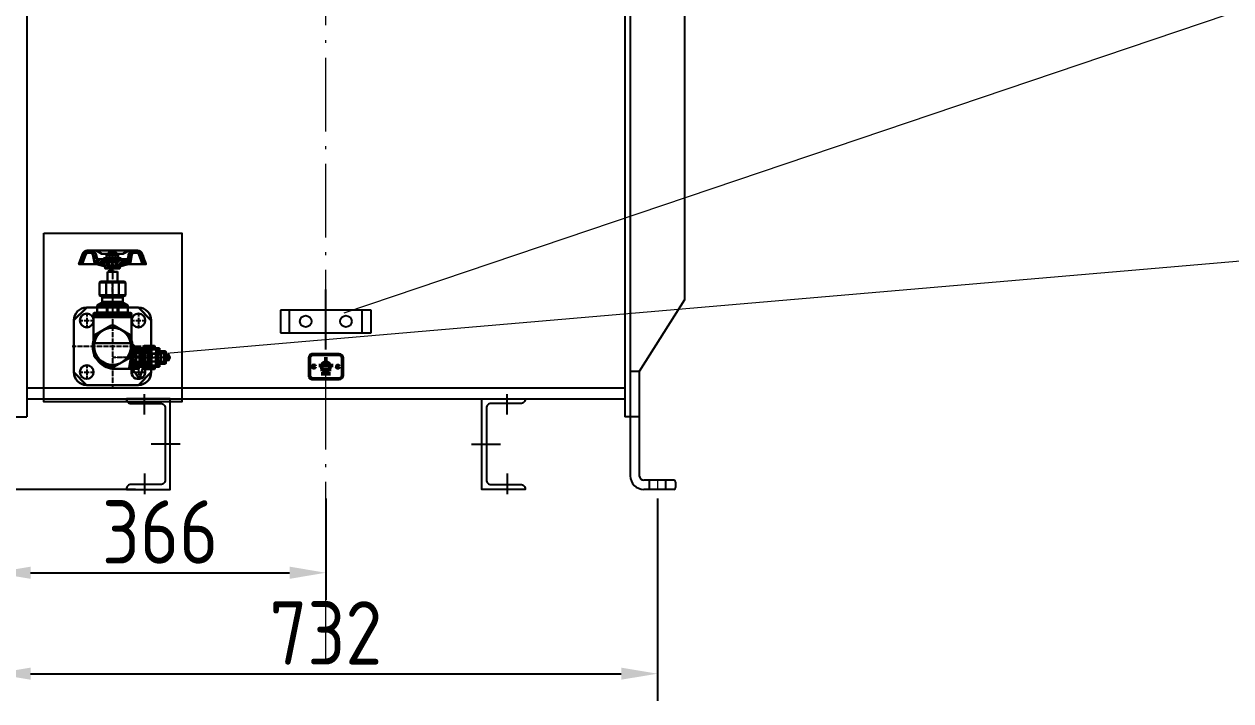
# Model space of a CAD drawing. Header units: millimetres. Extents: x 58520 to 122350, y -311274 to -166540.
# Drawn here: x 63888 to 65219, y -169702 to -168956 of the extents above; entities that cross this region are included whole.
import ezdxf

# ---------------------------------------------------------------- set-up
doc = ezdxf.new("R2010")
doc.units = ezdxf.units.MM
doc.header["$LTSCALE"] = 13
for name, pattern in [('4 点画线', [9, 6.25, -1.25, 0.25, -1.25]), ('CENTER', [50.8, 31.75, -6.35, 6.35, -6.35]), ('CENTERX2', [101.6, 63.5, -12.7, 12.7, -12.7])]:
    doc.linetypes.add(name, pattern=pattern)
for name, color, linetype in [('1', 4, 'Continuous'), ('2细线层', 4, 'Continuous'), ('3中心线层', 1, 'CENTER')]:
    doc.layers.add(name, color=color, linetype=linetype)
for name, color, linetype, lineweight in [('1粗实线', 4, 'Continuous', 40), ('标注、文本', 3, 'Continuous', 25), ('铁心', 3, 'Continuous', 0)]:
    doc.layers.add(name, color=color, linetype=linetype, lineweight=lineweight)
doc.styles.get("Standard").update_dxf_attribs({"font": 'gbenor.shx', "bigfont": 'gbcbig.shx'})
doc.dimstyles.new('1-15', dxfattribs={"dimscale": 20, "dimtxt": 3.5, "dimasz": 2, "dimexe": 1.5, "dimexo": 0.5, "dimgap": 0.5, "dimtad": 1, "dimtoh": 1, "dimdec": 1, "dimdsep": 46, "dimtxsty": 'Standard', "dimcen": 2.5, "dimclrd": 3, "dimclre": 3, "dimclrt": 3, "dimadec": 0, "dimazin": 2, "dimtfac": 1, "dimtdec": 1, "dimtmove": 0, "dimatfit": 2, "dimfxl": 1, "dimarcsym": 0})

# ---------------------------------------------------------------- blocks, each defined once
blk = doc.blocks.new('A$C56313BAA')
at = {"layer": '1', "color": 1, "linetype": 'CENTERX2', "lineweight": -3, "ltscale": 0.1}
for p, q in [((20, 87.8), (20, 110.3)), ((59.4, 55.2), (27.1, 55.2)), ((20, 22.6), (20, 0))]:
    blk.add_line(p, q, dxfattribs=at)
at = {"layer": '1'}
blk.add_lwpolyline([(0, 105.2), (0, 104.9, 0.414214), (5, 99.9), (37.7, 99.9, -0.414214), (42.7, 94.9), (42.7, 15.5, -0.414214), (37.7, 10.5), (5, 10.5, 0.414214), (0, 5.5), (0, 5.2), (48, 5.2), (48, 105.2)], format="xyb", close=True, dxfattribs=at)
blk = doc.blocks.new('A$C6AB6183F')
at = {"layer": '1', "color": 1, "linetype": 'CENTERX2', "lineweight": -3}
blk.add_line((50, 0), (50, 66.2), dxfattribs=at)
at = {"layer": '2细线层'}
for p, q in [((100, 43.7), (0, 43.7)), ((0, 43.7), (0, 18.7)), ((10, 18.7), (10, 43.7)), ((90, 18.7), (90, 43.7)), ((100, 18.7), (100, 43.7)), ((0, 18.7), (100, 18.7))]:
    blk.add_line(p, q, dxfattribs=at)
for centre in [(27.8, 31.2), (72.2, 31.2)]:
    blk.add_circle(centre, 6.35, dxfattribs=at)
blk = doc.blocks.new('A$C05A30194')
at = {"layer": '1粗实线', "lineweight": 50}
for p, q in [((1.8, 12.33), (14.83, 12.33)), ((0, 1.77), (0, 10.56)), ((16.64, 1.84), (16.64, 10.49)), ((1.8, 0), (14.83, 0))]:
    blk.add_line(p, q, dxfattribs=at)
for centre, radius in [((2.19, 6.2), 0.675), ((8.26, 6.17), 2.25), ((14.34, 6.17), 0.675)]:
    blk.add_circle(centre, radius, dxfattribs=at)
for centre, radius, start, end in [((1.8, 10.53), 1.8, 89.19377, 179.19377), ((14.74, 10.44), 1.9, 1.53831, 87.38701), ((1.8, 1.8), 1.8, 180.80623, 270.80623), ((14.74, 1.9), 1.9, 272.61299, 358.46169)]:
    blk.add_arc(centre, radius, start, end, dxfattribs=at)
at = {"layer": '3中心线层', "lineweight": -3}
for p, q in [((2.19, 4.9), (2.19, 7.48)), ((14.34, 4.87), (14.34, 7.44))]:
    blk.add_line(p, q, dxfattribs=at)
blk = doc.blocks.new('A$C68737E7E')
at = {"layer": '1', "color": 1, "linetype": 'CENTERX2', "lineweight": -3, "ltscale": 0.1}
for p, q in [((44.7, 143.1), (44.7, 146.2)), ((44.7, 146.2), (44.7, 139.9)), ((44.7, 142.3), (44.7, 142.4)), ((44.7, 135.9), (44.7, 141.6)), ((44.7, 139.2), (44.7, 139.1)), ((44.7, 138.4), (44.7, 132.7)), ((44.7, 135.1), (44.7, 135.2)), ((44.7, 128.8), (44.7, 134.4)), ((44.7, 132), (44.7, 131.9)), ((44.7, 131.2), (44.7, 125.6)), ((44.7, 130.9), (44.7, 126.5)), ((44.7, 127.9), (44.7, 128)), ((44.7, 125.9), (44.7, 125.7)), ((44.7, 125), (44.7, 119.4)), ((44.7, 118.7), (44.7, 118.6)), ((44.7, 117.9), (44.7, 113.5)), ((44.7, 112.3), (44.7, 117.4)), ((44.7, 113.3), (44.7, 110.4)), ((44.7, 111.5), (44.7, 111.6)), ((44.7, 105.2), (44.7, 110.8)), ((44.7, 109.6), (44.7, 109.5)), ((44.7, 108.8), (44.7, 103.2)), ((44.7, 104.3), (44.7, 104.4)), ((44.7, 98.5), (44.7, 103.6)), ((44.7, 102.5), (44.7, 102.4)), ((44.7, 101.7), (44.7, 98.2)), ((44.7, 101.6), (44.7, 96)), ((44.7, 97.5), (44.7, 97.4)), ((44.7, 96.7), (44.7, 91.1)), ((44.7, 95.3), (44.7, 95.2)), ((44.7, 94.5), (44.7, 88.8)), ((16.2, 81.3), (16.2, 78.1)), ((44.7, 90.3), (44.7, 90.2)), ((44.7, 89.5), (44.7, 83.9)), ((44.7, 88.1), (44.7, 88)), ((44.7, 87.3), (44.7, 81.7)), ((44.7, 83.2), (44.7, 83.1)), ((44.7, 82.3), (44.7, 76.7)), ((44.7, 81), (44.7, 80.9)), ((44.7, 80.1), (44.7, 77.2)), ((73.2, 81.3), (73.2, 78.1)), ((8.6, 73.7), (11.9, 73.7)), ((12.5, 73.7), (12.7, 73.7)), ((13.4, 73.7), (19, 73.7)), ((16.2, 77.4), (16.2, 77.2)), ((16.2, 76.5), (16.2, 70.9)), ((16.2, 70.2), (16.2, 70.1)), ((16.2, 69.4), (16.2, 66.1)), ((19.7, 73.7), (19.8, 73.7)), ((20.5, 73.7), (23.8, 73.7)), ((44.7, 76), (44.7, 75.9)), ((44.7, 75.2), (44.7, 69.5)), ((44.7, 68.8), (44.7, 68.7)), ((44.7, 68), (44.7, 62.4)), ((65.6, 73.7), (68.8, 73.7)), ((69.5, 73.7), (69.7, 73.7)), ((70.4, 73.7), (76, 73.7)), ((73.2, 77.4), (73.2, 77.2)), ((73.2, 76.5), (73.2, 70.9)), ((73.2, 70.2), (73.2, 70.1)), ((73.2, 69.4), (73.2, 66.1)), ((76.7, 73.7), (76.8, 73.7)), ((77.5, 73.7), (80.8, 73.7)), ((44.7, 61.7), (44.7, 61.6)), ((44.7, 60.8), (44.7, 55.2)), ((44.7, 54.5), (44.7, 54.4)), ((44.7, 53.7), (44.7, 48)), ((0, 45.2), (4.5, 45.2)), ((5.2, 45.2), (5.3, 45.2)), ((6, 45.2), (11.7, 45.2)), ((12.4, 45.2), (12.5, 45.2)), ((13.2, 45.2), (18.8, 45.2)), ((19.5, 45.2), (19.7, 45.2)), ((20.4, 45.2), (26, 45.2)), ((26.7, 45.2), (26.8, 45.2)), ((27.5, 45.2), (33.2, 45.2)), ((33.9, 45.2), (34, 45.2)), ((34.7, 45.2), (40.3, 45.2)), ((41, 45.2), (41.2, 45.2)), ((41.9, 45.2), (47.5, 45.2)), ((44.7, 47.3), (44.7, 47.2)), ((44.7, 46.5), (44.7, 40.9)), ((44.7, 40.2), (44.7, 40.1)), ((48.2, 45.2), (48.3, 45.2)), ((49, 45.2), (54.7, 45.2)), ((55.4, 45.2), (55.5, 45.2)), ((56.2, 45.2), (61.8, 45.2)), ((62.6, 45.2), (62.7, 45.2)), ((63.4, 45.2), (69, 45.2)), ((69.3, 45.2), (73.7, 45.2)), ((69.7, 45.2), (69.8, 45.2)), ((70.5, 45.2), (76.2, 45.2)), ((76.9, 45.2), (77, 45.2)), ((77.7, 45.2), (83.3, 45.2)), ((84.1, 45.2), (84.2, 45.2)), ((84.9, 45.2), (89.4, 45.2)), ((44.7, 39.3), (44.7, 33.7)), ((44.7, 33), (44.7, 32.9)), ((48.3, 32.9), (44.7, 32.9)), ((44.7, 32.2), (44.7, 26.5)), ((49.1, 32.9), (49, 32.9)), ((55.5, 32.9), (49.9, 32.9)), ((56.3, 32.9), (56.2, 32.9)), ((62.7, 32.9), (57, 32.9)), ((63.5, 32.9), (63.4, 32.9)), ((69.8, 32.9), (64.2, 32.9)), ((70.1, 32.9), (76.5, 32.9)), ((70.7, 32.9), (70.5, 32.9)), ((77, 32.9), (71.4, 32.9)), ((77.2, 32.9), (77.3, 32.9)), ((77.8, 32.9), (77.7, 32.9)), ((81.7, 32.9), (77.9, 32.9)), ((78, 32.9), (83.6, 32.9)), ((84.2, 32.9), (78.5, 32.9)), ((82.5, 32.9), (82.4, 32.9)), ((88.9, 32.9), (83.2, 32.9)), ((84.4, 32.9), (84.5, 32.9)), ((85, 32.9), (84.9, 32.9)), ((85.2, 32.9), (90.8, 32.9)), ((89.3, 32.9), (85.7, 32.9)), ((89.7, 32.9), (89.6, 32.9)), ((96, 32.9), (90.4, 32.9)), ((91.5, 32.9), (91.7, 32.9)), ((92.4, 32.9), (98.7, 32.9)), ((96.9, 32.9), (96.8, 32.9)), ((103.2, 32.9), (97.6, 32.9)), ((104, 32.9), (103.9, 32.9)), ((108.5, 32.9), (104.7, 32.9)), ((8.6, 16.7), (11.9, 16.7)), ((12.5, 16.7), (12.7, 16.7)), ((13.4, 16.7), (19, 16.7)), ((16.2, 24.3), (16.2, 21.1)), ((16.2, 20.4), (16.2, 20.3)), ((16.2, 19.5), (16.2, 13.9)), ((19.7, 16.7), (19.8, 16.7)), ((20.5, 16.7), (23.8, 16.7)), ((44.7, 25.8), (44.7, 25.7)), ((44.7, 25), (44.7, 19.4)), ((44.7, 18.7), (44.7, 18.5)), ((44.7, 17.8), (44.7, 12.2)), ((65.6, 16.7), (68.8, 16.7)), ((69.5, 16.7), (69.7, 16.7)), ((70.4, 16.7), (76, 16.7)), ((73.2, 24.3), (73.2, 21.1)), ((73.2, 20.4), (73.2, 20.3)), ((73.2, 19.5), (73.2, 13.9)), ((76.7, 16.7), (76.8, 16.7)), ((77.5, 16.7), (80.8, 16.7)), ((16.2, 13.2), (16.2, 13.1)), ((16.2, 12.4), (16.2, 9.1)), ((44.7, 11.5), (44.7, 11.4)), ((44.7, 10.7), (44.7, 5)), ((44.7, 4.3), (44.7, 4.2)), ((44.7, 3.5), (44.7, 0)), ((73.2, 13.2), (73.2, 13.1)), ((73.2, 12.4), (73.2, 9.1))]:
    blk.add_line(p, q, dxfattribs=at)
at = {"layer": '标注、文本', "color": 4, "lineweight": 30}
for p, q in [((11.6, 147), (7.5, 135.8)), ((17.6, 150.8), (10.3, 143.5)), ((15.3, 147), (11.2, 135.8)), ((17, 150.8), (27.5, 150.8)), ((17.5, 148.5), (20.8, 148.5)), ((20.9, 150.8), (18.6, 148.5)), ((23.6, 150.2), (21.7, 148.3)), ((25.4, 148.8), (23.1, 146.5)), ((23.1, 146.6), (24.7, 137.2)), ((26.6, 146.6), (23.6, 143.7)), ((27.5, 150.8), (62.7, 150.8)), ((38.8, 147.3), (33.1, 147.3)), ((42.2, 148.5), (41, 147.3)), ((41, 147.3), (48, 147.3)), ((41, 147.3), (41, 146.1)), ((42, 148.2), (42, 146.1)), ((42.2, 148.5), (46.9, 148.5)), ((43.3, 150.8), (44.6, 150.8)), ((43.3, 150.8), (45.9, 150.8)), ((45.9, 150.8), (44.6, 150.8)), ((46.9, 148.5), (48, 147.3)), ((47.1, 148.2), (47.1, 146.1)), ((48, 147.3), (48, 146.1)), ((50.3, 147.3), (56, 147.3)), ((66.1, 146.9), (61.8, 142.5)), ((66.5, 150.6), (62.5, 146.6)), ((72.1, 150.8), (62.7, 150.8)), ((66, 146.6), (64.4, 137.2)), ((70, 150.8), (67.6, 148.4)), ((73.2, 150.7), (71, 148.5)), ((75.5, 149.7), (73.4, 147.6)), ((73.8, 147), (77.9, 135.8)), ((77, 148), (74.4, 145.3)), ((77.5, 147), (81.6, 135.8)), ((7.5, 135.8), (27.8, 135.8)), ((14.3, 144.2), (8.5, 138.4)), ((12.4, 139), (9.1, 135.8)), ((27.1, 143.9), (24.1, 140.9)), ((28.3, 141.8), (24.6, 138.1)), ((25.6, 136.3), (36.5, 133.4)), ((31.1, 141.3), (26, 136.2)), ((26.7, 146), (27.3, 142.7)), ((28.3, 141.8), (36.5, 140.4)), ((33.9, 140.8), (28.6, 135.5)), ((29.8, 141.5), (59.2, 141.5)), ((37.8, 141.5), (31.2, 134.8)), ((39.5, 139.9), (33.7, 134.2)), ((34.9, 142.4), (39.8, 142.4)), ((34.9, 142.4), (34.9, 141.5)), ((39.5, 136.6), (36.3, 133.5)), ((36.5, 141.5), (36.5, 140.4)), ((36.5, 133.4), (36.5, 131.1)), ((39.4, 133.3), (37.2, 131.1)), ((38.2, 145.7), (38.2, 142.8)), ((40, 141.6), (39.1, 140.8)), ((39.1, 140.8), (50.3, 140.8)), ((39.5, 141.5), (39.4, 131.1)), ((41, 141.5), (39.6, 140.2)), ((49.4, 146.1), (39.8, 146.1)), ((49.4, 142.4), (39.8, 142.4)), ((41, 141.5), (48.1, 141.5)), ((48.1, 141.5), (41, 141.5)), ((41, 141.5), (41, 131.1)), ((48.1, 141.5), (41, 131.1)), ((41, 141.5), (48.1, 131.1)), ((41.4, 145.7), (41.4, 142.8)), ((42, 142.7), (42, 142.4)), ((47.8, 145.7), (47.8, 142.8)), ((48.1, 141.5), (49.5, 140.2)), ((48.1, 141.5), (48.1, 131.1)), ((54.2, 142.4), (49.3, 142.4)), ((49.5, 140.2), (49.5, 131.1)), ((49.6, 141.5), (49.7, 131.1)), ((50.9, 141.5), (49.6, 140.2)), ((53.1, 140.5), (49.6, 137)), ((57.1, 141.1), (49.7, 133.7)), ((61.1, 141.9), (50.3, 131.1)), ((51, 145.7), (51, 142.8)), ((60.9, 141.8), (52.7, 140.4)), ((52.7, 141.5), (52.7, 140.4)), ((63.5, 136.3), (52.7, 133.4)), ((63.5, 136.3), (52.7, 133.4)), ((52.7, 133.4), (52.7, 131.1)), ((54.2, 142.4), (54.2, 141.5)), ((65.3, 142.9), (57.1, 134.6)), ((61.3, 135.8), (81.6, 135.8)), ((64.7, 138.9), (61.6, 135.8)), ((62.4, 146.4), (61.8, 142.7)), ((65.7, 144.6), (64.4, 137.2)), ((78, 145.7), (75.3, 143)), ((78.9, 143.3), (76.2, 140.6)), ((79.7, 140.9), (77, 138.2)), ((80.6, 138.5), (77.9, 135.8)), ((81.5, 136.1), (81.2, 135.8)), ((36.5, 131.1), (39.6, 131.1)), ((49.5, 131.1), (52.7, 131.1)), ((50.3, 127.7), (50.3, 116.6)), ((32.3, 116.6), (57.1, 116.6)), ((37.6, 115.5), (37.6, 101.6)), ((51.8, 115.5), (51.8, 101.6)), ((30.4, 101.6), (32.3, 100.5)), ((32.3, 100.5), (34.1, 100.5)), ((34.2, 99.8), (33.3, 98.9)), ((33.3, 98.9), (33.3, 94.4)), ((33.3, 98.9), (56.1, 98.9)), ((33.3, 94.4), (56.1, 94.4)), ((34.1, 100.5), (55.3, 100.5)), ((34.2, 100.5), (34.2, 99.8)), ((34.2, 99.8), (35, 99.8)), ((35, 100.5), (35, 99.8)), ((54.4, 100.5), (54.4, 99.8)), ((54.4, 99.8), (55.1, 99.8)), ((55.1, 100.5), (55.1, 99.8)), ((55.1, 99.8), (56.1, 98.9)), ((55.3, 100.5), (57.1, 100.5)), ((56.1, 98.9), (56.1, 94.4)), ((59, 101.6), (57.1, 100.5)), ((16.2, 88), (73.2, 88)), ((23.8, 81.2), (23.8, 78.7)), ((24.3, 81.2), (65.1, 81.2)), ((27.8, 82.5), (24.6, 82.2)), ((27.8, 82.5), (61.6, 82.5)), ((32.3, 92.7), (57.1, 92.7)), ((33, 91.5), (56.3, 91.5)), ((38.3, 90.1), (38.3, 82.5)), ((38.3, 90.1), (39.2, 90.1)), ((39.2, 90.1), (39.2, 82.5)), ((50.2, 90.1), (50.2, 82.5)), ((50.2, 90.1), (51.1, 90.1)), ((61.6, 82.5), (64.7, 82.2)), ((65.6, 81.2), (65.6, 78.7)), ((2, 73.7), (2, 16.7)), ((23.8, 78.7), (26.9, 78.7)), ((23.8, 78.7), (65.6, 78.7)), ((23.8, 78.7), (23.8, 77.3)), ((23.8, 77.3), (23.8, 52.9)), ((23.8, 77.3), (65.6, 77.3)), ((43.3, 68), (25.7, 57.9)), ((26.9, 78.7), (62.5, 78.7)), ((63.7, 57.9), (46.1, 68)), ((62.5, 78.7), (65.6, 78.7)), ((65.6, 78.7), (65.6, 77.3)), ((65.6, 77.3), (65.6, 52.9)), ((87.4, 73.7), (87.4, 45.7)), ((24.3, 55.4), (24.3, 35.1)), ((24.6, 48.8), (64.8, 48.8)), ((72.4, 45.2), (66, 38.8)), ((73.7, 44.3), (66, 36.7)), ((70.3, 45.2), (66.1, 41)), ((68.1, 45.2), (66.4, 43.5)), ((74, 42.6), (69.3, 37.9)), ((76.2, 42.6), (71.5, 37.9)), ((78.3, 42.6), (73.6, 37.9)), ((73.7, 45.2), (73.7, 42.6)), ((73.7, 43.3), (83.2, 43.3)), ((73.7, 42.6), (83.9, 42.6)), ((74.8, 43.3), (74, 42.6)), ((76.9, 43.3), (76.2, 42.6)), ((80.4, 42.6), (76.4, 38.6)), ((79.1, 43.3), (78.3, 42.6)), ((82.5, 42.6), (78.6, 38.6)), ((79.3, 43.5), (79.3, 22.2)), ((79.3, 43.5), (79.6, 43.3)), ((79.5, 43.3), (84.1, 43.3)), ((79.6, 45.4), (81.7, 43.3)), ((79.6, 43.3), (80.3, 42.6)), ((91, 45.7), (79.8, 45.7)), ((80.3, 42.6), (80.3, 23.2)), ((81.2, 43.3), (80.4, 42.6)), ((84.1, 42), (80.7, 38.6)), ((81.4, 45.7), (83.8, 43.3)), ((81.7, 43.3), (82.4, 42.6)), ((83.2, 43.3), (82.5, 42.6)), ((83.2, 43.3), (84.1, 42.4)), ((83.6, 45.7), (85.5, 43.8)), ((83.8, 43.3), (84.1, 43.1)), ((85.3, 43.8), (84.1, 42.7)), ((84.8, 43.8), (84.1, 43.1)), ((84.1, 43.8), (84.1, 21.9)), ((84.1, 43.8), (86, 43.8)), ((84.1, 43), (85.2, 41.9)), ((84.1, 42.5), (84.7, 42)), ((84.1, 42.4), (84.1, 38.8)), ((85.5, 43.6), (84.2, 42.3)), ((84.2, 43.3), (85.5, 42)), ((84.4, 43.6), (85.7, 42.2)), ((85.8, 43.5), (84.4, 42.1)), ((84.7, 43.7), (85.9, 42.5)), ((85.9, 43.2), (84.7, 42)), ((85, 43.8), (86, 42.8)), ((86, 42.8), (85.1, 41.9)), ((85.7, 45.7), (89.7, 41.7)), ((86, 43.8), (86, 21.9)), ((86, 43.3), (87.6, 41.7)), ((94.5, 41.7), (86, 41.7)), ((87.9, 41.7), (87.2, 40.5)), ((87.2, 40.5), (87.2, 25.3)), ((87.8, 45.7), (91.9, 41.7)), ((92.3, 41.7), (87.9, 41.7)), ((90, 45.7), (91.2, 44.5)), ((91, 45.7), (91.2, 45.5)), ((91.2, 45.5), (91.2, 43.5)), ((91.2, 43.5), (91.4, 43.3)), ((96.3, 43.3), (91.4, 43.3)), ((92.3, 41.7), (92.9, 40.5)), ((92.4, 43.3), (94, 41.7)), ((92.9, 40.5), (92.9, 25.3)), ((94.5, 43.3), (96.4, 41.4)), ((94.5, 41.7), (94.5, 37.6)), ((94.5, 41.7), (94.5, 24.1)), ((94.5, 41.1), (98, 37.6)), ((96.3, 43.3), (96.4, 43.1)), ((96.4, 43.1), (96.4, 39.9)), ((25.7, 32.6), (43.3, 22.5)), ((70, 27.9), (62.6, 20.5)), ((68, 28), (64.7, 24.7)), ((72.1, 27.9), (64.8, 20.5)), ((68, 30.1), (65.8, 27.9)), ((68, 36.5), (66.1, 34.7)), ((67.5, 34.3), (66.1, 34.3)), ((67.5, 31.5), (66.2, 31.5)), ((67.2, 31.5), (66.2, 30.4)), ((74.3, 27.9), (66.9, 20.5)), ((67.5, 34.3), (67.5, 31.5)), ((68, 37.9), (83.2, 37.9)), ((68, 37.9), (68, 34.8)), ((69.3, 37.9), (68, 36.5)), ((68, 36.7), (69.4, 35.2)), ((68, 34.8), (68, 31)), ((68, 31), (68, 27.9)), ((69, 30.5), (68, 29.5)), ((69.6, 30.5), (68, 28.9)), ((68, 29.6), (69.7, 27.9)), ((68, 29), (69.1, 27.9)), ((68, 27.9), (83.2, 27.9)), ((69.9, 37.7), (68.1, 36)), ((68.1, 37.2), (69.9, 35.4)), ((68.2, 35.8), (68.6, 35.4)), ((70.1, 30.3), (68.2, 28.4)), ((68.2, 30), (70.1, 28.1)), ((70.2, 37.5), (68.3, 35.6)), ((68.4, 37.5), (70.3, 35.6)), ((70.4, 30), (68.5, 28.1)), ((68.6, 30.3), (70.4, 28.5)), ((70.5, 37.1), (68.7, 35.3)), ((68.8, 37.8), (70.5, 36)), ((69, 30.5), (70.6, 28.9)), ((70.6, 29.5), (69, 27.9)), ((75.7, 27.2), (69.1, 20.5)), ((70.6, 36.6), (69.2, 35.2)), ((69.3, 37.9), (70.6, 36.6)), ((70.6, 28.9), (69.6, 27.9)), ((69.7, 30.5), (70.6, 29.6)), ((70.6, 37.9), (70.6, 27.9)), ((70.6, 37.9), (75.4, 36.9)), ((70.6, 36.5), (70.6, 29.2)), ((75.4, 28.8), (70.6, 27.9)), ((77.8, 27.2), (73.8, 23.2)), ((74.6, 38.6), (83.9, 38.6)), ((74.6, 38.6), (74.6, 27.2)), ((74.6, 27.2), (83.9, 27.2)), ((76.4, 38.6), (75.7, 37.9)), ((76.4, 27.9), (75.7, 27.2)), ((80, 27.2), (76, 23.2)), ((76.3, 37.9), (83.8, 37.9)), ((76.3, 27.9), (83.8, 27.9)), ((77, 38.6), (83.1, 38.6)), ((77, 38.6), (77, 27.2)), ((77, 27.2), (83.1, 27.2)), ((78.6, 38.6), (77.8, 37.9)), ((78.5, 27.9), (77.8, 27.2)), ((82.1, 27.2), (78.1, 23.2)), ((80.7, 38.6), (80, 37.9)), ((80.7, 27.9), (80, 27.2)), ((84.1, 27), (80.2, 23.2)), ((82.8, 38.6), (82.1, 37.9)), ((82.8, 27.9), (82.1, 27.2)), ((84.1, 39.9), (82.8, 38.6)), ((83.1, 38.6), (83.8, 37.9)), ((83.1, 38.6), (83.1, 27.2)), ((83.8, 27.9), (83.1, 27.2)), ((84.1, 38.8), (83.2, 37.9)), ((83.2, 37.9), (83.2, 27.9)), ((83.2, 27.9), (84.1, 27)), ((83.8, 37.9), (87.2, 37.9)), ((83.8, 37.9), (83.8, 27.9)), ((83.8, 27.9), (87.2, 27.9)), ((84.1, 38.8), (84.1, 27)), ((84.1, 27), (84.1, 23.4)), ((92.3, 37.3), (87.9, 37.3)), ((95.3, 36.2), (92.9, 36.2)), ((95.3, 29.6), (92.9, 29.6)), ((94.5, 39), (95.9, 37.6)), ((101.7, 37.6), (94.5, 37.6)), ((101.7, 28.1), (94.5, 28.1)), ((94.8, 28.1), (96.9, 26)), ((95.8, 36.7), (95.3, 36.2)), ((95.3, 36.2), (95.3, 29.6)), ((95.3, 36.2), (98.2, 36.2)), ((95.3, 29.6), (95.8, 29.1)), ((95.3, 29.6), (98.2, 29.6)), ((95.8, 36.7), (97.7, 36.7)), ((95.8, 29.1), (97.7, 29.1)), ((96.4, 39.9), (96.6, 39.8)), ((103, 39.8), (96.6, 39.8)), ((96.9, 28.1), (99, 26)), ((97.7, 36.7), (98.2, 36.2)), ((98.2, 29.6), (97.7, 29.1)), ((98, 39.8), (100.2, 37.6)), ((98.2, 36.2), (98.2, 29.6)), ((99, 28.1), (101.1, 26)), ((100.2, 39.8), (103.6, 36.4)), ((101.1, 28.1), (103.1, 26.2)), ((101.7, 37.6), (101.7, 28.1)), ((101.7, 36.2), (104.9, 32.9)), ((101.7, 34), (102.8, 32.9)), ((101.7, 31.9), (103.6, 30)), ((101.7, 29.7), (103.6, 27.8)), ((102.3, 39.8), (103.6, 38.5)), ((102.8, 32.9), (104.9, 30.7)), ((103, 39.8), (103.6, 38.8)), ((103.6, 27), (103, 26)), ((103.6, 38.8), (103.6, 35)), ((105.7, 35), (103.6, 35)), ((105.7, 30.7), (103.6, 30.7)), ((103.6, 30.7), (103.6, 27)), ((104.9, 35), (107.1, 32.9)), ((104.9, 32.9), (107, 30.8)), ((106.1, 36.7), (105.7, 36.7)), ((105.7, 36.7), (105.7, 35)), ((105.7, 36.4), (106.9, 35.2)), ((105.7, 30.7), (105.7, 29.1)), ((105.7, 30), (106.3, 29.4)), ((105.7, 29.1), (106.1, 29.1)), ((106.1, 36.7), (107.8, 33.4)), ((107.8, 32.4), (106.1, 29.1)), ((107.1, 32.9), (107.7, 32.2)), ((107.8, 33.4), (107.8, 32.4)), ((44.7, 20.5), (73.7, 20.5)), ((73.7, 23), (71.2, 20.5)), ((73.7, 20.9), (73.3, 20.5)), ((73.7, 23.2), (83.9, 23.2)), ((73.7, 23.2), (73.7, 20.5)), ((73.8, 23.2), (73.7, 23)), ((73.7, 22.4), (83.2, 22.4)), ((76, 23.2), (75.2, 22.4)), ((78.1, 23.2), (77.3, 22.4)), ((80.3, 23.2), (79.3, 22.2)), ((79.3, 22.2), (79.3, 20.5)), ((79.3, 22.2), (81.5, 20)), ((79.3, 20.5), (79.8, 20)), ((80.2, 23.2), (79.5, 22.4)), ((79.5, 22.4), (84.1, 22.4)), ((91, 20), (79.8, 20)), ((80.3, 23.2), (84.1, 23.2)), ((80.5, 23.2), (81.2, 22.4)), ((81.2, 22.4), (83.6, 20)), ((82.4, 23.2), (81.6, 22.4)), ((84.1, 24.9), (82.4, 23.2)), ((82.6, 23.2), (83.4, 22.4)), ((84.1, 23.4), (83.2, 22.4)), ((83.4, 22.4), (85.7, 20)), ((84.9, 23.9), (84.1, 23)), ((85.3, 23.8), (84.1, 22.6)), ((84.1, 23), (85.1, 21.9)), ((84.1, 21.9), (86, 21.9)), ((84.2, 23.3), (85.4, 22)), ((84.2, 22.4), (84.5, 22.1)), ((85.6, 23.7), (84.3, 22.3)), ((84.3, 23.6), (85.7, 22.2)), ((85.8, 23.4), (84.5, 22.1)), ((84.6, 23.7), (85.9, 22.5)), ((85.9, 23.2), (84.8, 22)), ((84.9, 23.9), (86, 22.8)), ((86, 22.8), (85.2, 22)), ((85.4, 23.8), (85.9, 23.3)), ((94.5, 24.1), (86, 24.1)), ((86, 24.1), (90, 20)), ((86, 21.9), (87.9, 20)), ((87.2, 25.3), (87.9, 24.1)), ((87.4, 20), (87.4, 16.7)), ((88.1, 24.1), (91.2, 21)), ((90.3, 24.1), (91.9, 22.4)), ((91.2, 20.2), (91, 20)), ((91.4, 22.4), (91.2, 22.2)), ((91.2, 22.2), (91.2, 20.2)), ((96.3, 22.4), (91.4, 22.4)), ((92.4, 24.1), (94, 22.4)), ((94.5, 26.2), (96.4, 24.3)), ((94.5, 24.1), (96.2, 22.4)), ((96.4, 22.6), (96.3, 22.4)), ((96.6, 26), (96.4, 25.8)), ((96.4, 25.8), (96.4, 22.6)), ((103, 26), (96.6, 26)), ((16.2, 2.5), (73.2, 2.5))]:
    blk.add_line(p, q, dxfattribs=at)
for points in [[(79.7, 140.9), (79.2, 142.3), (78.9, 143.3), (78, 145.7), (77.5, 147), (77, 148), (75.5, 149.7), (73.2, 150.7), (17, 150.8), (15.3, 150.5), (13.7, 149.7), (12.4, 148.5), (11.6, 147), (10.3, 143.5), (9.9, 142.3), (8.5, 138.4), (7.5, 135.8), (27.8, 135.8), (28.6, 135.5), (33.7, 134.2), (36.3, 133.5), (36.5, 133.4), (36.5, 131.1), (50.3, 131.1), (52.7, 131.1), (52.7, 133.4), (57.1, 134.6), (61.3, 135.8), (81.6, 135.8), (81.5, 136.1), (80.6, 138.5), (79.7, 140.9)], [(17, 150.8), (11.7, 147.2), (11.6, 147)], [(17.5, 148.5), (15.4, 147.2), (15.3, 147)], [(23.1, 146.6), (21.1, 148.5), (20.8, 148.5)], [(26.7, 146), (21.3, 150.8), (21, 150.8)], [(31.2, 148.3), (26.6, 150.8), (26.4, 150.8)], [(31.2, 148.3), (32.9, 147.3), (33.1, 147.3)], [(38.8, 147.3), (40.9, 148.8), (41, 149.1)], [(43.3, 150.8), (41.1, 149.3), (41, 149.1)], [(48.1, 149.1), (46.1, 150.8), (45.9, 150.8)], [(48.1, 149.1), (50.1, 147.3), (50.3, 147.3)], [(56, 147.3), (57.8, 148.2), (57.9, 148.3)], [(62.7, 150.8), (58.1, 148.5), (57.9, 148.3)], [(68.1, 150.8), (62.4, 146.2), (62.4, 146)], [(73.8, 147), (71.9, 148.5), (71.7, 148.5), (68.3, 148.5), (66.1, 146.8), (66, 146.6)], [(77.5, 147), (72.3, 150.8), (72.1, 150.8)], [(24.7, 137.2), (25.5, 136.4), (25.6, 136.3)], [(27.3, 142.7), (28.1, 141.8), (28.3, 141.8)], [(41.4, 145.7), (38.4, 145.8), (38.2, 145.7)], [(38.2, 142.8), (41.2, 142.7), (41.4, 142.8)], [(39.6, 140.2), (39.6, 131.1), (49.5, 131.1)], [(40, 141.6), (49.4, 141.6), (50.3, 140.8)], [(47.8, 145.7), (41.6, 145.7), (41.4, 145.7)], [(41.4, 142.8), (47.6, 142.7), (47.8, 142.8)], [(51, 145.7), (48, 145.8), (47.8, 145.7)], [(47.8, 142.8), (50.8, 142.7), (51, 142.8)], [(60.9, 141.8), (61.8, 142.6), (61.8, 142.7)], [(63.5, 136.3), (64.4, 137.1), (64.4, 137.2)], [(39.1, 127.4), (48.7, 127.5), (50.3, 127.7)], [(39.1, 127.4), (39.1, 116.6), (50.3, 116.6)], [(56.1, 98.9), (55.1, 99.8), (55.1, 100.5), (57.1, 100.5), (58.1, 101.1), (59, 101.6), (59, 115.5), (58.1, 116), (57.1, 116.6), (32.3, 116.6), (31.3, 116), (30.4, 115.5), (30.4, 101.6), (31.3, 101.1), (32.3, 100.5), (34.2, 100.5), (34.2, 99.8), (34.1, 99.7), (33.3, 98.9), (33.3, 94.4), (33.2, 93.7), (32.8, 93.2), (32.3, 92.7), (27.8, 90.1), (27.8, 82.5), (23.8, 81.2), (23.8, 78.7), (65.6, 78.7), (64.7, 82.2), (61.6, 82.5), (61.6, 90.1), (57.1, 92.7), (56.6, 93), (56.3, 93.4), (56.2, 93.9), (56.1, 94.4), (56.1, 98.9)], [(32.3, 116.6), (30.4, 115.5), (30.4, 101.6)], [(37.6, 115.5), (30.6, 115.7), (30.4, 115.5)], [(51.8, 115.5), (37.8, 115.6), (37.6, 115.5)], [(59, 115.5), (52, 115.7), (51.8, 115.5)], [(57.1, 116.6), (59, 115.5), (59, 101.6)], [(30.4, 101.6), (37.4, 101.5), (37.6, 101.6), (51.6, 101.5), (51.8, 101.6), (58.8, 101.5), (59, 101.6)], [(32.3, 92.7), (33.3, 94.2), (33.3, 94.4)], [(56.1, 94.4), (56.9, 92.8), (57.1, 92.7)], [(16.2, 88), (2, 73.9), (2, 73.7)], [(24.6, 82.2), (23.8, 81.3), (23.8, 81.2)], [(32.3, 92.7), (27.8, 90.1), (27.8, 82.5)], [(38.3, 90.1), (28, 90.2), (27.8, 90.1)], [(50.2, 90.1), (39.4, 90.2), (39.2, 90.1)], [(61.6, 90.1), (51.3, 90.2), (51.1, 90.1), (51.1, 82.5)], [(57.1, 92.7), (61.6, 90.1), (61.6, 82.5)], [(65.6, 81.2), (64.9, 82.1), (64.7, 82.2)], [(87.4, 73.7), (73.4, 88), (73.2, 88)], [(46.1, 68), (43.5, 68), (43.3, 68)], [(46.1, 68), (43.5, 68), (43.3, 68)], [(25.7, 57.9), (24.4, 55.6), (24.3, 55.4)], [(46.1, 22.5), (63.7, 32.6), (65, 34.9), (65.1, 35.1), (65.1, 55.4)], [(65.1, 55.4), (63.8, 57.7), (63.7, 57.9)], [(23.6, 51.7), (23.8, 52.9), (23.8, 52.9)], [(23.6, 51.7), (24.2, 37), (24.3, 36.8)], [(67, 46.4), (63, 21.6), (62.4, 20.5)], [(65.6, 52.9), (65.7, 51.8), (65.8, 51.7)], [(66.5, 47.8), (65.8, 51.5), (65.8, 51.7)], [(66.5, 47.8), (69.1, 45.2), (69.3, 45.2)], [(79.8, 45.7), (79.3, 45.2), (79.3, 43.5)], [(79.3, 43.5), (80.3, 42.6), (84.1, 42.6)], [(87.6, 41.1), (87.8, 37.5), (87.9, 37.3)], [(92.3, 37.3), (92.7, 40.9), (92.6, 41.1)], [(24.3, 35.1), (25.6, 32.8), (25.7, 32.6)], [(26.5, 32.1), (42.5, 20.7), (42.7, 20.6)], [(67.5, 34.3), (68, 34.7), (68, 34.8)], [(68, 31), (67.6, 31.5), (67.5, 31.5)], [(77, 38.6), (75.4, 36.9), (75.4, 28.8), (77, 27.2)], [(87.9, 28.5), (87.5, 24.8), (87.6, 24.6)], [(87.9, 37.3), (87.8, 28.7), (87.9, 28.5)], [(92.6, 24.6), (92.4, 28.3), (92.3, 28.5), (87.9, 28.5)], [(92.3, 28.5), (92.3, 37), (92.3, 37.3)], [(2, 16.7), (16, 2.5), (16.2, 2.5)], [(42.7, 20.6), (46.5, 20.6), (46.7, 20.6)], [(43.3, 22.5), (45.9, 22.5), (46.1, 22.5)], [(66.6, 20.5), (74.1, 9.2), (74.3, 9.2), (78.5, 22.1), (78.2, 22.4)], [(73.2, 2.5), (87.4, 16.5), (87.4, 16.7)], [(92.9, 25.3), (92.3, 24.1), (87.9, 24.1)]]:
    blk.add_lwpolyline(points, dxfattribs=at)
for centre, radius in [((16.2, 73.7), 7.56), ((73.2, 73.7), 7.56), ((44.7, 45.2), 20.4), ((85, 42.9), 0.926), ((69.3, 36.6), 1.31), ((69.3, 29.2), 1.31), ((16.2, 16.7), 7.56), ((85, 22.9), 0.926)]:
    blk.add_circle(centre, radius, dxfattribs=at)
for points in [[(16.8, 150.8), (14.5, 150.7), (12.6, 149.3), (11.7, 147.2)], [(17.2, 148.5), (16.3, 148.3), (15.8, 148), (15.4, 147.2)], [(72.1, 150.8), (53.7, 150.8), (35.4, 150.8), (17, 150.8)], [(23.1, 146.8), (22.8, 147.7), (22, 148.4), (21.1, 148.5)], [(26.7, 146.2), (26.1, 148.8), (23.9, 150.7), (21.3, 150.8)], [(31, 148.5), (30, 149.9), (28.4, 150.7), (26.6, 150.8)], [(31.3, 148.2), (31.5, 147.7), (32.4, 147.3), (32.9, 147.3)], [(39, 147.3), (39.8, 147.4), (40.7, 148.1), (40.9, 148.8)], [(43, 150.8), (42.1, 150.6), (41.4, 150.2), (41.1, 149.3)], [(48, 149.3), (47.6, 150.2), (47.1, 150.6), (46.1, 150.8)], [(48.2, 148.8), (48.5, 148), (49.3, 147.4), (50.1, 147.3)], [(56.2, 147.3), (56.8, 147.3), (57.5, 147.7), (57.8, 148.2)], [(62.5, 150.8), (60.7, 150.7), (59.1, 149.9), (58.1, 148.5)], [(67.9, 150.8), (65.2, 150.6), (63, 148.9), (62.4, 146.2)], [(68.1, 148.5), (67.1, 148.4), (66.3, 147.7), (66.1, 146.8)], [(73.7, 147.2), (73.3, 148), (72.8, 148.3), (71.9, 148.5)], [(77.4, 147.2), (76.5, 149.3), (74.6, 150.7), (72.3, 150.8)], [(24.8, 137.1), (25, 136.7), (25, 136.6), (25.5, 136.4)], [(27.3, 142.6), (27.6, 142.1), (27.6, 142.1), (28.1, 141.8)], [(41.2, 145.8), (40.3, 146.2), (39.3, 146.2), (38.4, 145.8)], [(38.4, 142.7), (39.3, 142.3), (40.3, 142.3), (41.2, 142.7)], [(47.6, 145.7), (45.6, 146.2), (43.6, 146.2), (41.6, 145.7)], [(41.6, 142.7), (43.6, 142.3), (45.6, 142.2), (47.6, 142.7)], [(50.8, 145.8), (49.9, 146.2), (48.9, 146.2), (48, 145.8)], [(48, 142.7), (48.9, 142.3), (49.9, 142.3), (50.8, 142.7)], [(61, 141.8), (61.4, 142), (61.6, 142.2), (61.8, 142.6)], [(63.6, 136.4), (64, 136.5), (64.2, 136.8), (64.4, 137.1)], [(37.2, 131.1), (41.6, 131.1), (46, 131.1), (50.3, 131.1)], [(40.1, 128), (44, 130.1), (45, 127.5), (48.7, 127.5)], [(37.4, 115.7), (35.3, 116.9), (32.7, 116.9), (30.6, 115.7)], [(51.6, 115.6), (47.2, 117), (42.2, 117), (37.8, 115.6)], [(58.8, 115.7), (56.6, 117), (54.1, 116.9), (52, 115.7)], [(30.6, 101.5), (32.7, 100.1), (35.3, 100.1), (37.4, 101.5)], [(32.5, 92.8), (32.9, 93.1), (33.2, 93.7), (33.3, 94.2)], [(37.8, 101.5), (42.3, 100.1), (47.1, 100.1), (51.6, 101.5)], [(52, 101.5), (54.1, 100.2), (56.7, 100.1), (58.8, 101.5)], [(56.1, 94.2), (56.2, 93.7), (56.4, 93.1), (56.9, 92.8)], [(16, 88), (8.3, 87.9), (2, 81.6), (2, 73.9)], [(24.6, 82.2), (24.2, 82.1), (23.8, 81.7), (23.8, 81.2)], [(24.5, 82.1), (24.2, 82.1), (23.8, 81.7), (23.8, 81.3)], [(38.1, 90.2), (34.9, 91.9), (31.2, 91.9), (28, 90.2)], [(50, 90.2), (46.6, 91.9), (42.8, 91.9), (39.4, 90.2)], [(61.4, 90.2), (58.2, 91.9), (54.5, 91.9), (51.3, 90.2)], [(65.6, 81.2), (65.5, 81.7), (65.3, 82), (64.7, 82.2)], [(65.6, 81.3), (65.6, 81.7), (65.2, 82), (64.9, 82.1)], [(87.4, 73.9), (87.3, 81.6), (81.1, 87.8), (73.4, 88)], [(45.9, 68), (45.1, 68), (44.3, 68), (43.5, 68)], [(45.9, 68), (45.1, 68), (44.3, 68), (43.5, 68)], [(25.6, 57.7), (25.2, 57), (24.7, 56.2), (24.4, 55.6)], [(65, 55.6), (64.6, 56.3), (64.2, 57), (63.8, 57.7)], [(23.6, 51.5), (22.4, 46.7), (22.6, 41.7), (24.2, 37)], [(23.7, 51.8), (23.7, 52.1), (23.8, 52.6), (23.8, 52.9)], [(66.3, 43.3), (64.9, 34.1), (68.5, 30.6), (63, 21.6)], [(65.6, 52.9), (65.6, 52.6), (65.6, 52.1), (65.7, 51.8)], [(66.5, 48), (66.3, 49.2), (66.1, 50.3), (65.8, 51.5)], [(66.5, 47.6), (66.7, 46.3), (67.8, 45.3), (69.1, 45.2)], [(87.5, 40.9), (87.1, 39.8), (87.2, 38.5), (87.8, 37.5)], [(92.4, 37.5), (93, 38.5), (93.1, 39.8), (92.7, 40.9)], [(24.4, 34.9), (24.7, 34.2), (25.2, 33.4), (25.6, 32.8)], [(26.6, 32), (30.1, 26.3), (36, 22.1), (42.5, 20.7)], [(63.8, 32.8), (64.2, 33.5), (64.6, 34.2), (65, 34.9)], [(67.6, 34.3), (67.8, 34.3), (67.9, 34.5), (68, 34.7)], [(68, 31), (67.8, 31.4), (67.9, 31.3), (67.6, 31.5)], [(87.8, 37), (87, 34.3), (87.1, 31.5), (87.8, 28.7)], [(87.8, 28.3), (87.2, 27.2), (87, 26), (87.5, 24.8)], [(92.3, 28.7), (93.1, 31.2), (93.2, 34.5), (92.3, 37)], [(92.7, 24.8), (93.1, 25.9), (93, 27.3), (92.4, 28.3)], [(2, 16.5), (2, 8.8), (8.3, 2.6), (16, 2.5)], [(42.9, 20.6), (44, 20.4), (45.4, 20.4), (46.5, 20.6)], [(43.5, 22.5), (44.3, 22.4), (45.1, 22.4), (45.9, 22.5)], [(66.4, 20.2), (63.7, 14.7), (68, 8.5), (74.1, 9.2)], [(73.4, 2.5), (81.1, 2.6), (87.3, 8.8), (87.4, 16.5)], [(74.5, 9.3), (80.6, 10.3), (82.9, 17.8), (78.5, 22.1)]]:
    blk.add_open_spline(points, degree=3, dxfattribs=at)
blk = doc.blocks.new('*D728')
at = {"layer": 'Defpoints', "color": 0, "transparency": 16777216}
for p in [(62986.5, -167561), (64042.1, -167561), (64020.6, -169469)]:
    blk.add_point(p, dxfattribs=at)
at = {"layer": '标注、文本', "color": 3, "lineweight": -2, "transparency": 16777216}
for p, q in [((64032.1, -167561), (62956.5, -167561)), ((62986.5, -169429), (62986.5, -167601)), ((64010.6, -169469), (62956.5, -169469))]:
    blk.add_line(p, q, dxfattribs=at)
at = {"layer": '标注、文本', "color": 3, "transparency": 16777216}
for points in [[(62979.9, -167601), (62993.2, -167601), (62986.5, -167561)], [(62979.9, -169429), (62993.2, -169429), (62986.5, -169469)]]:
    blk.add_solid(points, dxfattribs=at)
at = {"layer": '标注、文本', "color": 3, "transparency": 16777216, "insert": (62941.5, -168515), "char_height": 70, "attachment_point": 5, "rotation": 90}
blk.add_mtext('1908', dxfattribs=at)
blk = doc.blocks.new('*D729')
at = {"layer": 'Defpoints', "color": 0, "transparency": 16777216}
for p in [(63854.6, -169469), (64586.6, -169469), (64586.6, -169672.4)]:
    blk.add_point(p, dxfattribs=at)
at = {"layer": '标注、文本', "color": 3, "lineweight": -2, "transparency": 16777216}
for p, q in [((63854.6, -169479), (63854.6, -169702.4)), ((64586.6, -169479), (64586.6, -169702.4)), ((63894.6, -169672.4), (64546.6, -169672.4))]:
    blk.add_line(p, q, dxfattribs=at)
at = {"layer": '标注、文本', "color": 3, "transparency": 16777216}
for points in [[(63894.6, -169665.7), (63894.6, -169679), (63854.6, -169672.4)], [(64546.6, -169665.7), (64546.6, -169679), (64586.6, -169672.4)]]:
    blk.add_solid(points, dxfattribs=at)
at = {"layer": '标注、文本', "color": 3, "transparency": 16777216, "insert": (64220.6, -169627.4), "char_height": 70, "attachment_point": 5}
blk.add_mtext('732', dxfattribs=at)
blk = doc.blocks.new('*D730')
at = {"layer": 'Defpoints', "color": 0, "transparency": 16777216}
for p in [(63854.6, -169469), (64220.6, -169469), (64220.6, -169561)]:
    blk.add_point(p, dxfattribs=at)
at = {"layer": '标注、文本', "color": 3, "lineweight": -2, "transparency": 16777216}
for p, q in [((63854.6, -169479), (63854.6, -169591)), ((64220.6, -169479), (64220.6, -169591)), ((63894.6, -169561), (64180.6, -169561))]:
    blk.add_line(p, q, dxfattribs=at)
at = {"layer": '标注、文本', "color": 3, "transparency": 16777216}
for points in [[(63894.6, -169554.3), (63894.6, -169567.7), (63854.6, -169561)], [(64180.6, -169554.3), (64180.6, -169567.7), (64220.6, -169561)]]:
    blk.add_solid(points, dxfattribs=at)
at = {"layer": '标注、文本', "color": 3, "transparency": 16777216, "insert": (64037.6, -169516), "char_height": 70, "attachment_point": 5}
blk.add_mtext('366', dxfattribs=at)

msp = doc.modelspace()

# ---------------------------------------------------------------- linework, layer by layer
at = {"layer": '1'}
for p, q in [((63890.56, -167721), (63890.56, -169389)), ((64550.56, -167721), (64550.56, -169389)), ((64556.56, -167721), (64556.56, -169454)), ((64616.56, -167804.11), (64616.56, -169259.78)), ((64616.56, -169259.78), (64566.56, -169339)), ((64616.56, -169259.78), (64566.56, -169339)), ((64566.56, -169339), (64556.56, -169339)), ((64566.56, -169339), (64566.56, -169454)), ((63890.56, -169357), (64550.56, -169357)), ((63890.56, -169369), (64550.56, -169369)), ((63874.56, -169389), (63890.56, -169389)), ((64604.56, -169459), (64571.56, -169459)), ((64604.56, -169469), (64571.56, -169469)), ((64606.56, -169461), (64606.56, -169467))]:
    msp.add_line(p, q, dxfattribs=at)
msp.add_lwpolyline([(63909.29, -169186.17), (64061.55, -169186.17), (64061.55, -169372.51), (63909.29, -169372.51)], close=True, dxfattribs=at)
for centre, radius, start, end in [((64571.56, -169454), 15, 180, 270), ((64571.56, -169454), 5, 180, 270), ((64604.56, -169461), 2, 0, 90), ((64604.56, -169467), 2, 270, 0)]:
    msp.add_arc(centre, radius, start, end, dxfattribs=at)
at = {"layer": '1粗实线', "color": 0, "lineweight": 50}
for p, q in [((64220.41, -169322.95), (64220.41, -169329.05)), ((64212.92, -169332.21), (64228.55, -169332.21)), ((64214.8, -169336.84), (64226.6, -169336.84)), ((64215.28, -169341.47), (64225.53, -169341.47))]:
    msp.add_line(p, q, dxfattribs=at)
at = {"layer": '标注、文本', "color": 1, "linetype": '4 点画线', "lineweight": 20}
for p, q in [((64220.56, -169658.95), (64220.56, -167536.08)), ((64586.56, -169459), (64586.56, -169469))]:
    msp.add_line(p, q, dxfattribs=at)
at = {"layer": '标注、文本'}
for p, q in [((64556.56, -169357), (64556.56, -169369)), ((64566.56, -169389), (64550.56, -169389)), ((64577.56, -169459), (64577.56, -169469)), ((64595.56, -169459), (64595.56, -169469))]:
    msp.add_line(p, q, dxfattribs=at)
at = {"layer": '铁心'}
for points in [[(64240.87, -169274.07), (65323.02, -168908.26), (65323.02, -168908.26)], [(63988.76, -169323.48), (65311.42, -169209.71), (65311.42, -169209.71)]]:
    msp.add_lwpolyline(points, dxfattribs=at)

# ---------------------------------------------------------------- block references
at = {"layer": '标注、文本'}
for name, p in [('A$C68737E7E', (63940.44, -169356.35)), ('A$C6AB6183F', (64170.56, -169314.8)), ('A$C56313BAA', (64000.56, -169474.16))]:
    msp.add_blockref(name, p, dxfattribs=at)
at = {"layer": '标注、文本', "xscale": 2.200000000000728, "yscale": 2.200000000000728, "zscale": 2.200000000000728}
msp.add_blockref('A$C05A30194', (64202.38, -169347.17), dxfattribs=at)
at = {"layer": '标注、文本', "xscale": -1}
msp.add_blockref('A$C56313BAA', (64440.56, -169474.16), dxfattribs=at)

# ---------------------------------------------------------------- dimensions: what is measured, and where the dimension line sits
at = {"layer": '标注、文本'}
dim = msp.add_linear_dim(base=(62986.52, -167561), p1=(64020.56, -169469), p2=(64042.06, -167561), angle=90, dimstyle='1-15', dxfattribs=at)
dim.commit()
dim.dimension.update_dxf_attribs({"geometry": '*D728', "text_midpoint": (62941.52, -168515)})
for base, p2, picture, middle in [((64586.56, -169672.36), (64586.56, -169469), '*D729', (64220.56, -169627.36)), ((64220.56, -169561), (64220.56, -169469), '*D730', (64037.56, -169516))]:
    dim = msp.add_linear_dim(base=base, p1=(63854.56, -169469), p2=p2, dimstyle='1-15', dxfattribs=at)
    dim.commit()
    dim.dimension.update_dxf_attribs({"geometry": picture, "text_midpoint": middle})

doc.saveas('drawing.dxf')
